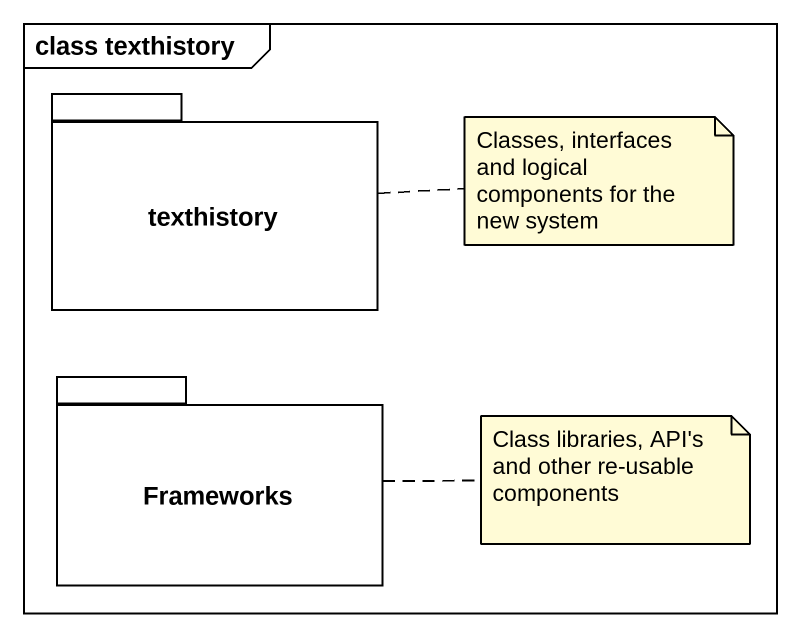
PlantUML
@startuml
mainframe class texthistory
package texthistory {
}
package Frameworks {
}
note right of texthistory : Classes, interfaces and logical components for the new system
note right of Frameworks : Class libraries, API's and other re-usable components
@enduml
